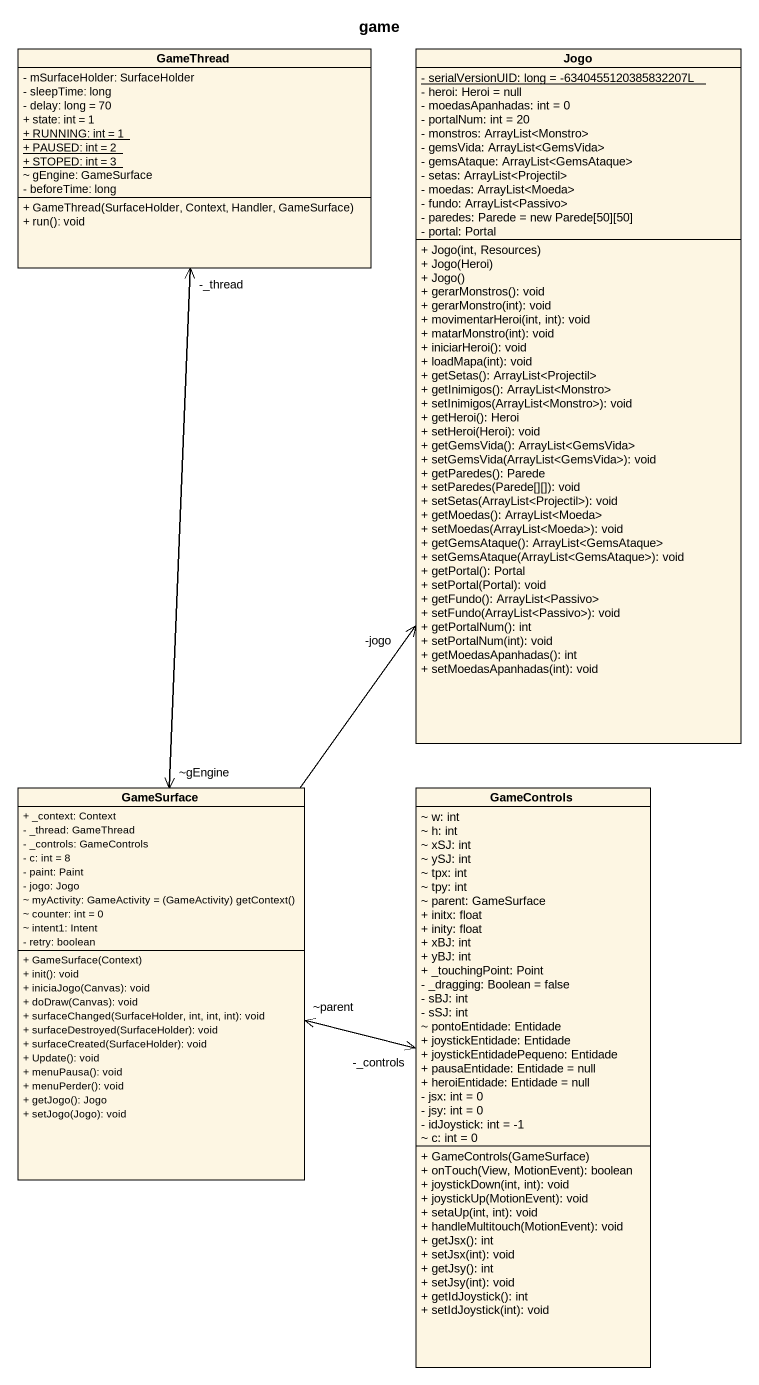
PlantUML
@startuml
title game
hide circle
hide empty members
skinparam classAttributeIconSize 0
class GameThread {
  - mSurfaceHolder: SurfaceHolder
  - sleepTime: long
  - delay: long = 70
  + state: int = 1
  {static} + RUNNING: int = 1
  {static} + PAUSED: int = 2
  {static} + STOPED: int = 3
  ~ gEngine: GameSurface
  - beforeTime: long
  + GameThread(SurfaceHolder, Context, Handler, GameSurface)
  + run(): void
}
class Jogo {
  {static} - serialVersionUID: long = -6340455120385832207L
  - heroi: Heroi = null
  - moedasApanhadas: int = 0
  - portalNum: int = 20
  - monstros: ArrayList<Monstro>
  - gemsVida: ArrayList<GemsVida>
  - gemsAtaque: ArrayList<GemsAtaque>
  - setas: ArrayList<Projectil>
  - moedas: ArrayList<Moeda>
  - fundo: ArrayList<Passivo>
  - paredes: Parede = new Parede[50][50]
  - portal: Portal
  + Jogo(int, Resources)
  + Jogo(Heroi)
  + Jogo()
  + gerarMonstros(): void
  + gerarMonstro(int): void
  + movimentarHeroi(int, int): void
  + matarMonstro(int): void
  + iniciarHeroi(): void
  + loadMapa(int): void
  + getSetas(): ArrayList<Projectil>
  + getInimigos(): ArrayList<Monstro>
  + setInimigos(ArrayList<Monstro>): void
  + getHeroi(): Heroi
  + setHeroi(Heroi): void
  + getGemsVida(): ArrayList<GemsVida>
  + setGemsVida(ArrayList<GemsVida>): void
  + getParedes(): Parede
  + setParedes(Parede[][]): void
  + setSetas(ArrayList<Projectil>): void
  + getMoedas(): ArrayList<Moeda>
  + setMoedas(ArrayList<Moeda>): void
  + getGemsAtaque(): ArrayList<GemsAtaque>
  + setGemsAtaque(ArrayList<GemsAtaque>): void
  + getPortal(): Portal
  + setPortal(Portal): void
  + getFundo(): ArrayList<Passivo>
  + setFundo(ArrayList<Passivo>): void
  + getPortalNum(): int
  + setPortalNum(int): void
  + getMoedasApanhadas(): int
  + setMoedasApanhadas(int): void
}
class GameSurface {
  + _context: Context
  - _thread: GameThread
  - _controls: GameControls
  - c: int = 8
  - paint: Paint
  - jogo: Jogo
  {field} ~ myActivity: GameActivity = (GameActivity) getContext()
  ~ counter: int = 0
  ~ intent1: Intent
  - retry: boolean
  + GameSurface(Context)
  + init(): void
  + iniciaJogo(Canvas): void
  + doDraw(Canvas): void
  + surfaceChanged(SurfaceHolder, int, int, int): void
  + surfaceDestroyed(SurfaceHolder): void
  + surfaceCreated(SurfaceHolder): void
  + Update(): void
  + menuPausa(): void
  + menuPerder(): void
  + getJogo(): Jogo
  + setJogo(Jogo): void
}
class GameControls {
  ~ w: int
  ~ h: int
  ~ xSJ: int
  ~ ySJ: int
  ~ tpx: int
  ~ tpy: int
  ~ parent: GameSurface
  + initx: float
  + inity: float
  + xBJ: int
  + yBJ: int
  + _touchingPoint: Point
  - _dragging: Boolean = false
  - sBJ: int
  - sSJ: int
  ~ pontoEntidade: Entidade
  + joystickEntidade: Entidade
  + joystickEntidadePequeno: Entidade
  + pausaEntidade: Entidade = null
  + heroiEntidade: Entidade = null
  - jsx: int = 0
  - jsy: int = 0
  - idJoystick: int = -1
  ~ c: int = 0
  + GameControls(GameSurface)
  + onTouch(View, MotionEvent): boolean
  + joystickDown(int, int): void
  + joystickUp(MotionEvent): void
  + setaUp(int, int): void
  + handleMultitouch(MotionEvent): void
  + getJsx(): int
  + setJsx(int): void
  + getJsy(): int
  + setJsy(int): void
  + getIdJoystick(): int
  + setIdJoystick(int): void
}
GameThread --> "~gEngine" GameSurface
GameSurface -up-> "-_thread" GameThread
GameSurface -up-> "-jogo" Jogo
GameSurface -right-> "-_controls" GameControls
GameControls -left-> "~parent" GameSurface
@enduml
